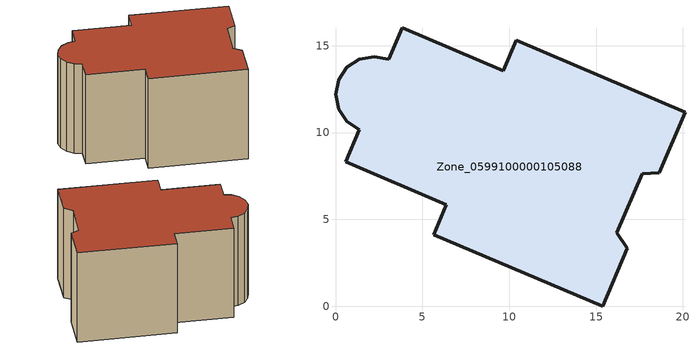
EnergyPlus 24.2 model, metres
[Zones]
Zone_0599100000105088
 floor ground (C_G): 16.79,3.35 15.38,0 5.65,4.12 6.38,5.85 0.58,8.31 1.37,10.16 0.65,10.64 0.18,11.35 0,12.2 0.18,13.04 0.66,13.75 1.38,14.23 2.22,14.37 3.06,14.21 3.85,16.03 9.67,13.55 10.4,15.3 20.12,11.16 18.64,7.69 17.66,7.64 16.19,4.22 z0
 wall outside (C_F): 0.66,13.75 0.18,13.04 0,12.2 0.18,11.35 0.65,10.64 1.37,10.16 0.58,8.31 6.38,5.85 5.65,4.12 15.38,0 16.79,3.35 16.19,4.22 17.66,7.64 18.64,7.69 20.12,11.16 10.4,15.3 9.67,13.55 3.85,16.03 3.06,14.21 2.22,14.37 1.38,14.23 0.66,13.75 z0:11.15
 roof outside (C_R): 17.66,7.64 18.64,7.69 20.12,11.16 10.4,15.3 9.67,13.55 3.85,16.03 3.06,14.21 2.22,14.37 1.38,14.23 0.66,13.75 0.18,13.04 0,12.2 0.18,11.35 0.65,10.64 1.37,10.16 0.58,8.31 6.38,5.85 5.65,4.12 15.38,0 16.79,3.35 16.19,4.22 z11.15
[BUILDING]
Pand.0599100000105088: North Axis=0; Terrain=City; Loads Convergence Tolerance Value=0.04; Temperature Convergence Tolerance Value=0.4; Solar Distribution=FullExterior; Maximum Number of Warmup Days=25; Minimum Number of Warmup Days=1
[Site:Location]
Rotterdam.The.Hague.AP_ZH_NLD Design_Conditions: Latitude=51.96; Longitude=4.45; Time Zone=1; Elevation=-4.5
[SITE:GROUNDTEMPERATURE:BUILDINGSURFACE]
18, 18, 18, 18, 18, 18, 18, 18, 18, 18, 18, 18
[MATERIAL] Thermal Absorptance=0.9; Solar Absorptance=0.7; Visible Absorptance=0.7
Name | Roughness | Thickness | Conductivity | Density | Specific Heat
G.D.1992-2005 | MediumSmooth | 0.15 | 0.06 | 540 | 1210
F.D.1992-2005 | Rough | 0.3 | 0.12 | 1920 | 840
R.D.1992-2005 | MediumRough | 0.2 | 0.08 | 1500 | 1000
[CONSTRUCTION]
C_G: G.D.1992-2005
C_F: F.D.1992-2005
C_R: R.D.1992-2005
[ZONE]
Zone_0599100000105088: Type=1; Multiplier=1; Ceiling Height=Autocalculate; Volume=Autocalculate; Floor Area=autocalculate; Part of Total Floor Area=Yes
[ZONEINFILTRATION:DESIGNFLOWRATE]
Infil_Zone_0599100000105088: Zone or ZoneList or Space or SpaceList=Zone_0599100000105088; Schedule=AlwaysOn; Design Flow Rate Calculation Method=Flow/Area; Flow Rate per Floor Area=0.0021; Constant Term Coefficient=1; Temperature Term Coefficient=0; Velocity Term Coefficient=0; Velocity Squared Term Coefficient=0
[HVACTEMPLATE:ZONE:IDEALLOADSAIRSYSTEM]
Zone_0599100000105088: Maximum Heating Supply Air Temperature=50; Minimum Cooling Supply Air Temperature=13; Maximum Heating Supply Air Humidity Ratio=0.0156; Minimum Cooling Supply Air Humidity Ratio=0.0077; Heating Limit=NoLimit; Cooling Limit=NoLimit; Dehumidification Control Type=ConstantSensibleHeatRatio; Cooling Sensible Heat Ratio=0.7; Dehumidification Setpoint=60; Humidification Control Type=None; Humidification Setpoint=30; Outdoor Air Method=None; Outdoor Air Flow Rate per Person=0.00944; Outdoor Air Flow Rate per Zone Floor Area=0; Outdoor Air Flow Rate per Zone=0; Demand Controlled Ventilation Type=None; Outdoor Air Economizer Type=NoEconomizer; Heat Recovery Type=None; Sensible Heat Recovery Effectiveness=0.7; Latent Heat Recovery Effectiveness=0.65
[ZONECONTROL:THERMOSTAT]
ThermostatControl_Zone_0599100000105088: Zone or ZoneList=Zone_0599100000105088; Control Type Schedule=DualSetpointControlType; Control 1=Thermostat_Zone_0599100000105088; Temperature Difference Between Cutout And Setpoint=0
[THERMOSTATSETPOINT:DUALSETPOINT]
Thermostat_Zone_0599100000105088: Heating Setpoint Temperature Schedule=HeatingSetpoint_Zone_0599100000105088; Cooling Setpoint Temperature Schedule=CoolingSetpoint_Zone_0599100000105088
[SCHEDULE:COMPACT]
HeatingSetpoint_Zone_0599100000105088: Through: 12/31, For: AllDays, Until: 24:00, 21
CoolingSetpoint_Zone_0599100000105088: Through: 12/31, For: AllDays, Until: 24:00, 24
DualSetpointControlType: Through: 12/31, For: AllDays, Until: 24:00, 4
AlwaysOn: Through: 12/31, For: AllDays, Until: 24:00, 1
